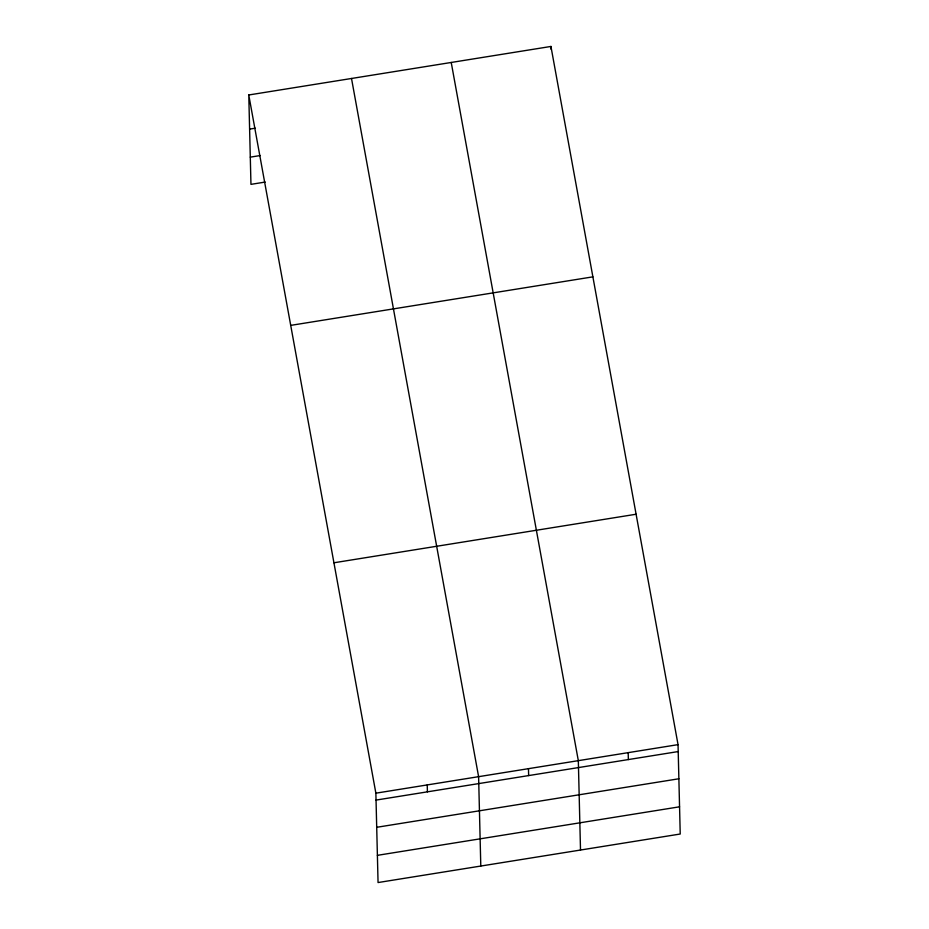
<?xml version="1.0" encoding="UTF-8"?>
<svg xmlns="http://www.w3.org/2000/svg" width="929" height="929" viewBox="0 0 929 929"><rect width="100%" height="100%" fill="white"/><g stroke="black" fill="none" stroke-linecap="round" stroke-linejoin="round"><path stroke-width="1.39" d="M248.775 94.979L550.943 46.45L678.042 744.64L680.225 834.021L378.057 882.55L375.873 793.18L248.775 94.979L250.958 184.36L265.218 182.061M249.599 129.108L255.312 128.19M250.284 157.14L260.283 155.538M290.707 325.382L592.888 276.854M333.929 562.777L636.098 514.236M375.873 793.18L678.042 744.64M376.036 800.09L678.216 751.561M376.698 827.298L678.878 778.769M377.383 855.342L679.563 806.802M451.227 62.464L578.326 760.665L580.509 850.035M351.51 78.477L478.609 776.679L480.792 866.049M628.19 752.653L628.352 759.562M550.943 46.45L551.013 49.214M528.473 768.666L528.636 775.576M427.235 784.924L427.41 791.833"/></g></svg>
